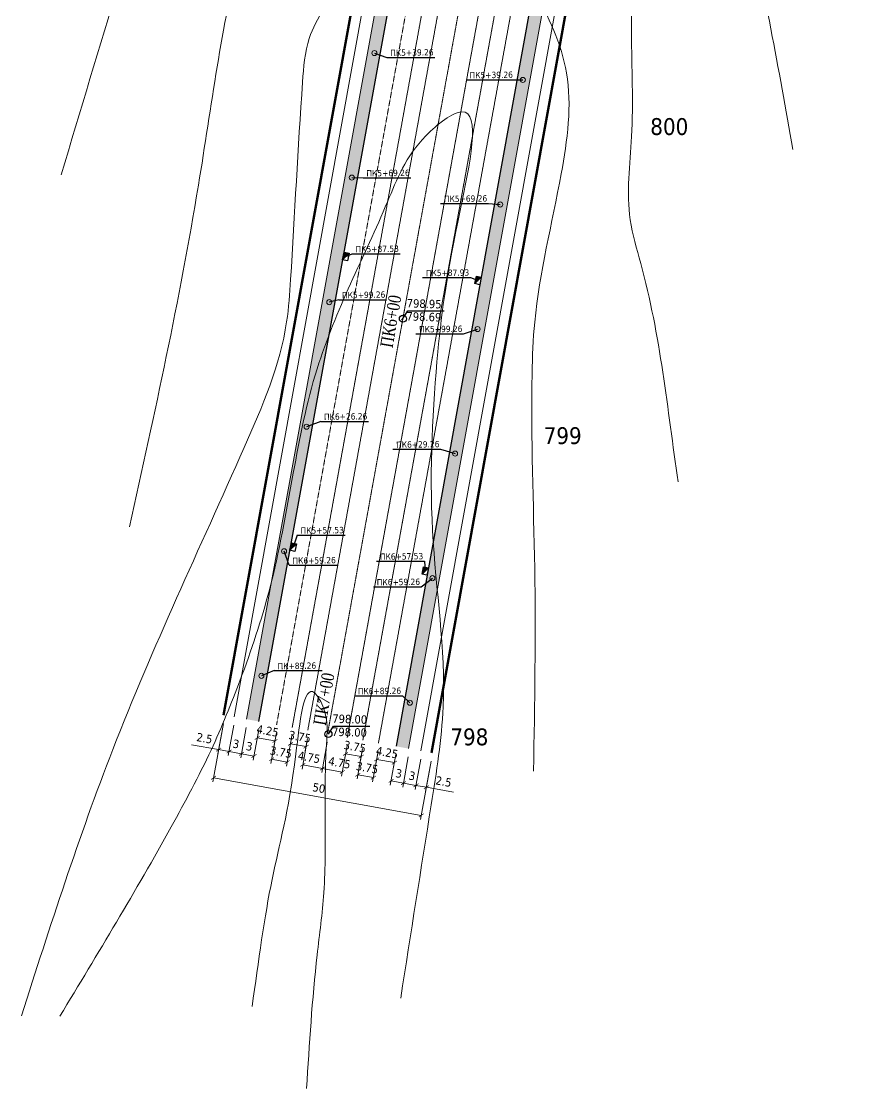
# Model space of a CAD drawing. Header units: millimetres. Extents: x -492806 to 8131902, y -181351 to 2373952.
# Drawn here: x 1395583 to 1594364, y 771695 to 1024625 of the extents above; entities that cross this region are included whole.
import ezdxf

# ---------------------------------------------------------------- set-up
doc = ezdxf.new("R2010")
doc.units = ezdxf.units.MM
doc.header["$LTSCALE"] = 50
doc.linetypes.add('CENTER2', pattern=[28.575, 19.05, -3.175, 3.175, -3.175])
doc.linetypes.add('DASHED', pattern=[19.05, 12.7, -6.35])
for name, color, linetype in [('1-3 2-х уровн развязка-C-ROAD-TEXT', 1, 'Continuous'), ('Абсолютные высоты', 50, 'Continuous'), ('перехід', 206, 'Continuous')]:
    doc.layers.add(name, color=color, linetype=linetype)
for name, color, linetype, lineweight in [('cherwona', 7, 'Continuous', 50), ('dorogi', 7, 'Continuous', 30), ('osi', 13, 'Continuous', 15), ('smuga', 142, 'Continuous', 15), ('text', 5, 'Continuous', 15), ('trotuar', 212, 'Continuous', 15), ('дорога', 126, 'Continuous', 25), ('поздовжній профіль', 250, 'Continuous', 15), ('товста', 7, 'Continuous', 70), ('існуючі', 170, 'Continuous', 15)]:
    doc.layers.add(name, color=color, linetype=linetype, lineweight=lineweight)
doc.styles.get("Standard").update_dxf_attribs({"font": 'tahoma.ttf'})
doc.styles.add('СПДС_BOLD', font='times.ttf', dxfattribs={"width": 0.8})
doc.dimstyles.new('S-25$0', dxfattribs={"dimscale": 0, "dimtxt": 2, "dimasz": 1, "dimexe": 1, "dimexo": 2, "dimgap": 1, "dimtad": 3, "dimlfac": 0.001, "dimzin": 9, "dimdsep": 46, "dimtxsty": 'Standard', "dimblk": 'ARCHTICK', "dimcen": 2, "dimclrd": 256, "dimclre": 256, "dimclrt": 256, "dimadec": 0, "dimazin": 2, "dimtfac": 1, "dimtmove": 0, "dimatfit": 3, "dimldrblk": 'DOTSMALL', "dimfxl": 1, "dimlwd": -1, "dimlwe": -1, "dimarcsym": 0})

# ---------------------------------------------------------------- blocks, each defined once
blk = doc.blocks.new('_ArchTick')
at = {"color": 0, "linetype": 'ByBlock', "const_width": 0.15}
blk.add_lwpolyline([(-0.5, -0.5), (0.5, 0.5)], dxfattribs=at)
blk = doc.blocks.new('*D421')
at = {"layer": 'Defpoints', "color": 0, "transparency": 16777216}
for p in [(1468395, 855765), (1473068, 854917), (1471584, 846734)]:
    blk.add_point(p, dxfattribs=at)
at = {"layer": 'text', "transparency": 16777216}
for p, q in [((1468037, 853795), (1466732, 846597)), ((1472711, 852947), (1471405, 845749)), ((1466910, 847582), (1471584, 846734))]:
    blk.add_line(p, q, dxfattribs=at)
at = {"layer": 'text', "transparency": 16777216, "xscale": 1001.001001001001, "yscale": 1001.001001001001, "zscale": 1001.001001001001}
for p, rotation in [((1466910, 847582), 169.7195321523429), ((1471584, 846734), 349.7195321523429)]:
    blk.add_blockref('_ArchTick', p, dxfattribs=dict(at, rotation=rotation))
at = {"layer": 'text', "transparency": 16777216, "insert": (1470926, 848909), "char_height": 2002, "attachment_point": 5, "rotation": 349.71953}
blk.add_mtext('4.75', dxfattribs=at)
blk = doc.blocks.new('_DotSmall')
at = {"color": 0, "linetype": 'ByBlock', "const_width": 0.5}
blk.add_lwpolyline([(-0.0625, 0, 1), (0.0625, 0, 1)], format="xyb", close=True, dxfattribs=at)
blk = doc.blocks.new('*D422')
at = {"layer": 'Defpoints', "color": 0, "transparency": 16777216}
for p in [(1473068, 854917), (1476758, 854248), (1476057, 850381)]:
    blk.add_point(p, dxfattribs=at)
at = {"layer": 'text', "transparency": 16777216}
for p, q in [((1472711, 852947), (1472188, 850066)), ((1472367, 851051), (1476057, 850381)), ((1476401, 852278), (1475878, 849396))]:
    blk.add_line(p, q, dxfattribs=at)
at = {"layer": 'text', "transparency": 16777216, "xscale": 1001.001001001001, "yscale": 1001.001001001001, "zscale": 1001.001001001001}
for p, rotation in [((1472367, 851051), 169.7195321523429), ((1476057, 850381), 349.7195321523429)]:
    blk.add_blockref('_ArchTick', p, dxfattribs=dict(at, rotation=rotation))
at = {"layer": 'text', "transparency": 16777216, "insert": (1474577, 852727), "char_height": 2002, "attachment_point": 5, "rotation": 349.71953}
blk.add_mtext('3.75', dxfattribs=at)
blk = doc.blocks.new('*D423')
at = {"layer": 'Defpoints', "color": 0, "transparency": 16777216}
for p in [(1476758, 854248), (1480448, 853579), (1478964, 845395)]:
    blk.add_point(p, dxfattribs=at)
at = {"layer": 'text', "transparency": 16777216}
for p, q in [((1476401, 852278), (1475095, 845080)), ((1480091, 851609), (1478785, 844410)), ((1475274, 846065), (1478964, 845395))]:
    blk.add_line(p, q, dxfattribs=at)
at = {"layer": 'text', "transparency": 16777216, "xscale": 1001.001001001001, "yscale": 1001.001001001001, "zscale": 1001.001001001001}
for p, rotation in [((1475274, 846065), 169.7195321523429), ((1478964, 845395), 349.7195321523429)]:
    blk.add_blockref('_ArchTick', p, dxfattribs=dict(at, rotation=rotation))
at = {"layer": 'text', "transparency": 16777216, "insert": (1477483, 847741), "char_height": 2002, "attachment_point": 5, "rotation": 349.71953}
blk.add_mtext('3.75', dxfattribs=at)
blk = doc.blocks.new('*D424')
at = {"layer": 'Defpoints', "color": 0, "transparency": 16777216}
for p in [(1480448, 853579), (1484630, 852820), (1483928, 848954)]:
    blk.add_point(p, dxfattribs=at)
at = {"layer": 'text', "transparency": 16777216}
for p, q in [((1480091, 851609), (1479568, 848727)), ((1484272, 850850), (1483750, 847969)), ((1479747, 849712), (1483928, 848954))]:
    blk.add_line(p, q, dxfattribs=at)
at = {"layer": 'text', "transparency": 16777216, "xscale": 1001.001001001001, "yscale": 1001.001001001001, "zscale": 1001.001001001001}
for p, rotation in [((1479747, 849712), 169.7195321523429), ((1483928, 848954), 349.7195321523429)]:
    blk.add_blockref('_ArchTick', p, dxfattribs=dict(at, rotation=rotation))
at = {"layer": 'text', "transparency": 16777216, "insert": (1482202, 851344), "char_height": 2002, "attachment_point": 5, "rotation": 349.71953}
blk.add_mtext('4.25', dxfattribs=at)
blk = doc.blocks.new('*D425')
at = {"layer": 'Defpoints', "color": 0, "transparency": 16777216}
for p in [(1484630, 852820), (1487582, 852285), (1486097, 844102)]:
    blk.add_point(p, dxfattribs=at)
at = {"layer": 'text', "transparency": 16777216}
for p, q in [((1484272, 850850), (1482967, 843652)), ((1487224, 850315), (1485919, 843117)), ((1483145, 844637), (1486097, 844102))]:
    blk.add_line(p, q, dxfattribs=at)
at = {"layer": 'text', "transparency": 16777216, "xscale": 1001.001001001001, "yscale": 1001.001001001001, "zscale": 1001.001001001001}
for p, rotation in [((1483145, 844637), 169.7195321523429), ((1486097, 844102), 349.7195321523429)]:
    blk.add_blockref('_ArchTick', p, dxfattribs=dict(at, rotation=rotation))
at = {"layer": 'text', "transparency": 16777216, "insert": (1484986, 846380), "char_height": 2002, "attachment_point": 5, "rotation": 349.71953}
blk.add_mtext('3', dxfattribs=at)
blk = doc.blocks.new('*D426')
at = {"layer": 'Defpoints', "color": 0, "transparency": 16777216}
for p in [(1487582, 852285), (1490533, 851749), (1489049, 843566)]:
    blk.add_point(p, dxfattribs=at)
at = {"layer": 'text', "transparency": 16777216}
for p, q in [((1487224, 850315), (1485919, 843117)), ((1490176, 849780), (1488870, 842581)), ((1486097, 844102), (1489049, 843566))]:
    blk.add_line(p, q, dxfattribs=at)
at = {"layer": 'text', "transparency": 16777216, "xscale": 1001.001001001001, "yscale": 1001.001001001001, "zscale": 1001.001001001001}
for p, rotation in [((1486097, 844102), 169.7195321523429), ((1489049, 843566), 349.7195321523429)]:
    blk.add_blockref('_ArchTick', p, dxfattribs=dict(at, rotation=rotation))
at = {"layer": 'text', "transparency": 16777216, "insert": (1488122, 845811), "char_height": 2002, "attachment_point": 5, "rotation": 349.71953}
blk.add_mtext('3', dxfattribs=at)
blk = doc.blocks.new('*D427')
at = {"layer": 'Defpoints', "color": 0, "transparency": 16777216}
for p in [(1490533, 851749), (1492993, 851303), (1491509, 843120)]:
    blk.add_point(p, dxfattribs=at)
at = {"layer": 'text', "transparency": 16777216}
for p, q in [((1490176, 849780), (1488870, 842581)), ((1492636, 849333), (1491330, 842135)), ((1489049, 843566), (1491509, 843120)), ((1491509, 843120), (1497956, 841951))]:
    blk.add_line(p, q, dxfattribs=at)
at = {"layer": 'text', "transparency": 16777216, "xscale": 1001.001001001001, "yscale": 1001.001001001001, "zscale": 1001.001001001001}
for p, rotation in [((1489049, 843566), 169.7195321523429), ((1491509, 843120), 349.7195321523429)]:
    blk.add_blockref('_ArchTick', p, dxfattribs=dict(at, rotation=rotation))
at = {"layer": 'text', "transparency": 16777216, "insert": (1495590, 844457), "char_height": 2002, "attachment_point": 5, "rotation": 349.71953}
blk.add_mtext('2.5', dxfattribs=at)
blk = doc.blocks.new('*D428')
at = {"layer": 'Defpoints', "color": 0, "transparency": 16777216}
for p in [(1463721, 856613), (1468395, 855765), (1462237, 848429)]:
    blk.add_point(p, dxfattribs=at)
at = {"layer": 'text', "transparency": 16777216}
for p, q in [((1463364, 854643), (1462058, 847444)), ((1468037, 853795), (1466732, 846597)), ((1466910, 847582), (1462237, 848429))]:
    blk.add_line(p, q, dxfattribs=at)
at = {"layer": 'text', "transparency": 16777216, "xscale": 1001.001001001001, "yscale": 1001.001001001001, "zscale": 1001.001001001001}
for p, rotation in [((1462237, 848429), 169.7195321523429), ((1466910, 847582), 349.7195321523429)]:
    blk.add_blockref('_ArchTick', p, dxfattribs=dict(at, rotation=rotation))
at = {"layer": 'text', "transparency": 16777216, "insert": (1463733, 850214), "char_height": 2002, "attachment_point": 5, "rotation": 349.71953}
blk.add_mtext('4.75', dxfattribs=at)
blk = doc.blocks.new('*D429')
at = {"layer": 'Defpoints', "color": 0, "transparency": 16777216}
for p in [(1460031, 857282), (1463721, 856613), (1459330, 853415)]:
    blk.add_point(p, dxfattribs=at)
at = {"layer": 'text', "transparency": 16777216}
for p, q in [((1459674, 855312), (1459151, 852430)), ((1463020, 852746), (1459330, 853415)), ((1463364, 854643), (1462841, 851761))]:
    blk.add_line(p, q, dxfattribs=at)
at = {"layer": 'text', "transparency": 16777216, "xscale": 1001.001001001001, "yscale": 1001.001001001001, "zscale": 1001.001001001001}
for p, rotation in [((1459330, 853415), 169.7195321523429), ((1463020, 852746), 349.7195321523429)]:
    blk.add_blockref('_ArchTick', p, dxfattribs=dict(at, rotation=rotation))
at = {"layer": 'text', "transparency": 16777216, "insert": (1461539, 855092), "char_height": 2002, "attachment_point": 5, "rotation": 349.71953}
blk.add_mtext('3.75', dxfattribs=at)
blk = doc.blocks.new('*D430')
at = {"layer": 'Defpoints', "color": 0, "transparency": 16777216}
for p in [(1456341, 857951), (1460031, 857282), (1454857, 849768)]:
    blk.add_point(p, dxfattribs=at)
at = {"layer": 'text', "transparency": 16777216}
for p, q in [((1455984, 855981), (1454678, 848783)), ((1459674, 855312), (1458368, 848114)), ((1458547, 849099), (1454857, 849768))]:
    blk.add_line(p, q, dxfattribs=at)
at = {"layer": 'text', "transparency": 16777216, "xscale": 1001.001001001001, "yscale": 1001.001001001001, "zscale": 1001.001001001001}
for p, rotation in [((1454857, 849768), 169.7195321523429), ((1458547, 849099), 349.7195321523429)]:
    blk.add_blockref('_ArchTick', p, dxfattribs=dict(at, rotation=rotation))
at = {"layer": 'text', "transparency": 16777216, "insert": (1457067, 851444), "char_height": 2002, "attachment_point": 5, "rotation": 349.71953}
blk.add_mtext('3.75', dxfattribs=at)
blk = doc.blocks.new('*D431')
at = {"layer": 'Defpoints', "color": 0, "transparency": 16777216}
for p in [(1452159, 858710), (1456341, 857951), (1451458, 854843)]:
    blk.add_point(p, dxfattribs=at)
at = {"layer": 'text', "transparency": 16777216}
for p, q in [((1451802, 856740), (1451279, 853858)), ((1455984, 855981), (1455461, 853100)), ((1455640, 854085), (1451458, 854843))]:
    blk.add_line(p, q, dxfattribs=at)
at = {"layer": 'text', "transparency": 16777216, "xscale": 1001.001001001001, "yscale": 1001.001001001001, "zscale": 1001.001001001001}
for p, rotation in [((1451458, 854843), 169.7195321523429), ((1455640, 854085), 349.7195321523429)]:
    blk.add_blockref('_ArchTick', p, dxfattribs=dict(at, rotation=rotation))
at = {"layer": 'text', "transparency": 16777216, "insert": (1453914, 856475), "char_height": 2002, "attachment_point": 5, "rotation": 349.71953}
blk.add_mtext('4.25', dxfattribs=at)
blk = doc.blocks.new('*D432')
at = {"layer": 'Defpoints', "color": 0, "transparency": 16777216}
for p in [(1449208, 859245), (1452159, 858710), (1447723, 851062)]:
    blk.add_point(p, dxfattribs=at)
at = {"layer": 'text', "transparency": 16777216}
for p, q in [((1448850, 857275), (1447545, 850077)), ((1451802, 856740), (1450497, 849541)), ((1450675, 850526), (1447723, 851062))]:
    blk.add_line(p, q, dxfattribs=at)
at = {"layer": 'text', "transparency": 16777216, "xscale": 1001.001001001001, "yscale": 1001.001001001001, "zscale": 1001.001001001001}
for p, rotation in [((1447723, 851062), 169.7195321523429), ((1450675, 850526), 349.7195321523429)]:
    blk.add_blockref('_ArchTick', p, dxfattribs=dict(at, rotation=rotation))
at = {"layer": 'text', "transparency": 16777216, "insert": (1449564, 852805), "char_height": 2002, "attachment_point": 5, "rotation": 349.71953}
blk.add_mtext('3', dxfattribs=at)
blk = doc.blocks.new('*D433')
at = {"layer": 'Defpoints', "color": 0, "transparency": 16777216}
for p in [(1446256, 859780), (1449208, 859245), (1444772, 851597)]:
    blk.add_point(p, dxfattribs=at)
at = {"layer": 'text', "transparency": 16777216}
for p, q in [((1445899, 857811), (1444593, 850612)), ((1448850, 857275), (1447545, 850077)), ((1447723, 851062), (1444772, 851597))]:
    blk.add_line(p, q, dxfattribs=at)
at = {"layer": 'text', "transparency": 16777216, "xscale": 1001.001001001001, "yscale": 1001.001001001001, "zscale": 1001.001001001001}
for p, rotation in [((1444772, 851597), 169.7195321523429), ((1447723, 851062), 349.7195321523429)]:
    blk.add_blockref('_ArchTick', p, dxfattribs=dict(at, rotation=rotation))
at = {"layer": 'text', "transparency": 16777216, "insert": (1446428, 853374), "char_height": 2002, "attachment_point": 5, "rotation": 349.71953}
blk.add_mtext('3', dxfattribs=at)
blk = doc.blocks.new('*D434')
at = {"layer": 'Defpoints', "color": 0, "transparency": 16777216}
for p in [(1443796, 860227), (1446256, 859780), (1442312, 852043)]:
    blk.add_point(p, dxfattribs=at)
at = {"layer": 'text', "transparency": 16777216}
for p, q in [((1443439, 858257), (1442133, 851058)), ((1445899, 857811), (1444593, 850612)), ((1442312, 852043), (1435864, 853213)), ((1444772, 851597), (1442312, 852043))]:
    blk.add_line(p, q, dxfattribs=at)
at = {"layer": 'text', "transparency": 16777216, "xscale": 1001.001001001001, "yscale": 1001.001001001001, "zscale": 1001.001001001001}
for p, rotation in [((1442312, 852043), 169.7195321523429), ((1444772, 851597), 349.7195321523429)]:
    blk.add_blockref('_ArchTick', p, dxfattribs=dict(at, rotation=rotation))
at = {"layer": 'text', "transparency": 16777216, "insert": (1438960, 854728), "char_height": 2002, "attachment_point": 5, "rotation": 349.71953}
blk.add_mtext('2.5', dxfattribs=at)
blk = doc.blocks.new('*D435')
at = {"layer": 'Defpoints', "color": 0, "transparency": 16777216}
for p in [(1443796, 860227), (1492993, 851303), (1490300, 836454)]:
    blk.add_point(p, dxfattribs=at)
at = {"layer": 'text', "transparency": 16777216}
for p, q in [((1443439, 858257), (1440924, 844393)), ((1492636, 849333), (1490121, 835469)), ((1441103, 845378), (1490300, 836454))]:
    blk.add_line(p, q, dxfattribs=at)
at = {"layer": 'text', "transparency": 16777216, "xscale": 1001.001001001001, "yscale": 1001.001001001001, "zscale": 1001.001001001001}
for p, rotation in [((1441103, 845378), 169.7195321523429), ((1490300, 836454), 349.7195321523429)]:
    blk.add_blockref('_ArchTick', p, dxfattribs=dict(at, rotation=rotation))
at = {"layer": 'text', "transparency": 16777216, "insert": (1466066, 842926), "char_height": 2002, "attachment_point": 5, "rotation": 349.71953}
blk.add_mtext('50', dxfattribs=at)
blk = doc.blocks.new('столб')
at = {"layer": 'поздовжній профіль', "color": 160}
for points in [[(-500, 0, 0, 0, 0), (-1000, 0, 350, 0, 0), (-1700, 0, 0, 0, 0)], [(500, 0, 0, 0, 0), (1000, 0, 350, 0, 0), (1700, 0, 0, 0, 0)]]:
    blk.add_lwpolyline(points, format="xyseb", dxfattribs=at)
blk.add_circle((0, 0), 500, dxfattribs=at)

msp = doc.modelspace()

# ---------------------------------------------------------------- hatches: boundary and pattern name
at = {"layer": 'дорога'}
h = msp.add_hatch(dxfattribs=at)
h.set_pattern_fill('GRASS', scale=100)
h.set_pattern_definition([(257.7135, (1876324.5, 1073701.8), (1372.714, -2137.114), [476.25, -3115.852]), (212.7135, (1876324.5, 1073701.8), (1372.714, -2137.114), [476.25, -2063.75]), (302.7135, (1876324.5, 1073701.8), (2137.114, 1372.714), [476.25, -2063.75])])
h.paths.add_polyline_path([(1516985.459, 1032851.208), (1517034.002, 1032839.594), (1516824.592, 1031964.296), (1504494.865, 963986.467), (1504522.755, 963980.49), (1504334.164, 963100.471), (1492002.189, 895110.252), (1492030.079, 895104.275), (1491841.488, 894224.256), (1484331.691, 852820.283), (1487283.529, 852284.883), (1524006.985, 1054753.329), (1521055.147, 1055288.73)])
h.paths.add_polyline_path([(1448909.637, 859245.088), (1451861.475, 858709.688), (1459217.355, 899265.067), (1459189.465, 899271.044), (1459378.056, 900151.063), (1471710.031, 968141.282), (1471682.141, 968147.259), (1471870.732, 969027.278), (1484369.568, 1037937.454), (1484321.025, 1037949.068), (1484530.435, 1038824.366), (1488584.931, 1061178.134), (1485633.093, 1061713.534)])
h.paths.add_polyline_path([(1568041.25, 1314338.51), (1568079.428, 1314329.856), (1567880.478, 1313452.121), (1566787.97, 1307428.77), (1569739.808, 1306893.37), (1594363.712, 1442653.02), (1591411.931, 1443188.735), (1580533.925, 1383214.725), (1580572.104, 1383206.072), (1580373.154, 1382328.337)])
h.paths.add_polyline_path([(1531365.917, 1313853.575), (1534317.754, 1313318.175), (1535544.509, 1320081.673), (1535666.495, 1320973.367), (1535705.281, 1320968.061), (1548103.418, 1389323.057), (1548225.405, 1390214.752), (1548264.19, 1390209.446), (1558942.343, 1449081.597), (1555990.562, 1449617.312)])
at = {"layer": 'товста', "lineweight": 30}
h = msp.add_hatch(color=255, dxfattribs=at)
h.dxf.hatch_style = 1
h.paths.add_polyline_path([(1471682.141, 968147.259), (1472059.323, 969907.297), (1473232.682, 969655.842)])
h = msp.add_hatch(color=255, dxfattribs=at)
h.dxf.hatch_style = 1
h.paths.add_polyline_path([(1502972.214, 962471.908), (1503349.397, 964231.945), (1504522.755, 963980.49)])
h = msp.add_hatch(color=255, dxfattribs=at)
h.dxf.hatch_style = 1
h.paths.add_polyline_path([(1459189.465, 899271.044), (1459566.648, 901031.082), (1460740.006, 900779.627)])
h = msp.add_hatch(color=255, dxfattribs=at)
h.dxf.hatch_style = 1
h.paths.add_polyline_path([(1490479.538, 893595.692), (1490856.721, 895355.73), (1492030.079, 895104.275)])

# ---------------------------------------------------------------- linework, layer by layer
at = {"color": 5}
msp.add_line((1485732.419, 953829.317), (1487129.247, 956017.283), dxfattribs=at)
at = {"layer": 'cherwona', "color": 1}
for p, q in [((1443497.935, 860226.655), (1495234.012, 1145464.6)), ((1492695.231, 851303.315), (1536470.681, 1092651.716))]:
    msp.add_line(p, q, dxfattribs=at)
at = {"layer": 'dorogi'}
for p, q in [((1528478.384, 1096215.468), (1484331.691, 852820.283)), ((1451861.475, 858709.688), (1490369.599, 1071017.593))]:
    msp.add_line(p, q, dxfattribs=at)
at = {"layer": 'osi', "linetype": 'CENTER2', "ltscale": 0.02}
msp.add_line((1468096.583, 855764.985), (1575177.137, 1446135.166), dxfattribs=at)
at = {"layer": 'smuga', "linetype": 'DASHED', "ltscale": 0.007}
msp.add_line((1456043.245, 857951.204), (1507909.812, 1143908.583), dxfattribs=at)
at = {"layer": 'smuga', "linetype": 'DASHED', "ltscale": 0.01}
for p, q in [((1459733.042, 857281.953), (1511576.168, 1143110.093)), ((1463422.84, 856612.703), (1515242.524, 1142311.603)), ((1472770.326, 854917.268), (1524530.626, 1140288.762)), ((1476460.123, 854248.018), (1528196.982, 1139490.272)), ((1480149.921, 853578.767), (1531863.338, 1138691.782))]:
    msp.add_line(p, q, dxfattribs=at)
at = {"layer": 'trotuar'}
for p, q in [((1445957.799, 859780.488), (1497831.079, 1146103.615)), ((1487283.529, 852284.883), (1531430.222, 1095680.068)), ((1490235.366, 851749.482), (1534382.06, 1095144.668)), ((1448909.637, 859245.088), (1486882.361, 1068601.156))]:
    msp.add_line(p, q, dxfattribs=at)
at = {"layer": 'Абсолютные высоты'}
for centre in [(1485943.263, 954159.579), (1468317.368, 855724.94)]:
    msp.add_circle(centre, 828.566, dxfattribs=at)
at = {"layer": 'дорога'}
for p, q in [((1479212.132, 1017112.75), (1482177.063, 1016096.983)), ((1512291.993, 1010768.138), (1514354.98, 1010738.588)), ((1473858.128, 987594.372), (1476519.901, 987534.387)), ((1506207.878, 981459.508), (1509000.976, 981220.21)), ((1472457.411, 968901.551), (1473958.167, 969536.809)), ((1501938.315, 963888.234), (1503747.485, 963226.199)), ((1470755.995, 958665.97), (1468504.125, 958075.994)), ((1500337.229, 950566.125), (1503646.972, 951701.832)), ((1466486.432, 929827.507), (1463150.121, 928557.616)), ((1494893.533, 923219.744), (1498292.968, 922183.454)), ((1460935.993, 902863.567), (1459964.735, 900025.335)), ((1459014.698, 895722.918), (1457796.117, 899039.238)), ((1491050.943, 896682.107), (1491254.809, 894349.984)), ((1490303.761, 890607.228), (1492938.964, 892665.075)), ((1455492.316, 870756.537), (1452442.113, 869520.86)), ((1485820.732, 864788.232), (1487584.96, 863146.697)), ((1468317.368, 855724.94), (1469503.352, 857582.644))]:
    msp.add_line(p, q, dxfattribs=at)
at = {"layer": 'перехід'}
for p, q in [((1482177.063, 1016096.983), (1493505.933, 1016096.983)), ((1500963.123, 1010768.138), (1512291.993, 1010768.138)), ((1476519.901, 987534.387), (1487848.771, 987534.387)), ((1494879.008, 981459.508), (1506207.878, 981459.508)), ((1473958.167, 969536.809), (1485287.037, 969536.809)), ((1490609.445, 963888.234), (1501938.315, 963888.234)), ((1470755.995, 958665.97), (1482084.865, 958665.97)), ((1487129.247, 956017.283), (1495722.213, 956017.283)), ((1489008.359, 950566.125), (1500337.229, 950566.125)), ((1466486.432, 929827.507), (1477815.302, 929827.507)), ((1483564.663, 923219.744), (1494893.533, 923219.744)), ((1460935.993, 902863.567), (1472264.863, 902863.567)), ((1459014.698, 895722.918), (1470343.567, 895722.918)), ((1479722.073, 896682.107), (1491050.943, 896682.107)), ((1478974.891, 890607.228), (1490303.761, 890607.228)), ((1455492.316, 870756.537), (1466821.186, 870756.537)), ((1474491.862, 864788.232), (1485820.732, 864788.232)), ((1469503.352, 857582.644), (1478096.318, 857582.644))]:
    msp.add_line(p, q, dxfattribs=at)
at = {"layer": 'товста', "lineweight": 30}
for p, q in [((1471682.141, 968147.259), (1472059.323, 969907.297)), ((1471682.141, 968147.259), (1473232.682, 969655.842)), ((1472059.323, 969907.297), (1473232.682, 969655.842)), ((1473232.682, 969655.842), (1472855.499, 967895.804)), ((1472855.499, 967895.804), (1471682.141, 968147.259)), ((1502972.214, 962471.908), (1503349.397, 964231.945)), ((1502972.214, 962471.908), (1504522.755, 963980.49)), ((1503349.397, 964231.945), (1504522.755, 963980.49)), ((1504522.755, 963980.49), (1504145.572, 962220.452)), ((1504145.572, 962220.452), (1502972.214, 962471.908)), ((1459189.465, 899271.044), (1459566.648, 901031.082)), ((1459189.465, 899271.044), (1460740.006, 900779.627)), ((1459566.648, 901031.082), (1460740.006, 900779.627)), ((1460740.006, 900779.627), (1460362.823, 899019.589)), ((1460362.823, 899019.589), (1459189.465, 899271.044)), ((1490479.538, 893595.692), (1490856.721, 895355.73)), ((1490479.538, 893595.692), (1492030.079, 895104.275)), ((1491652.897, 893344.237), (1490479.538, 893595.692)), ((1490856.721, 895355.73), (1492030.079, 895104.275)), ((1492030.079, 895104.275), (1491652.897, 893344.237))]:
    msp.add_line(p, q, dxfattribs=at)
at = {"layer": 'існуючі'}
for points, knots in [([(1405008.233, 988243.571), (1414098.193, 1018609.324), (1427327.888, 1062804.2), (1443972.496, 1114953.519), (1452154.46, 1142906.662), (1464945.664, 1159854.097), (1485286.808, 1165144.345), (1504998.41, 1159909.764), (1527053.395, 1149518.899), (1541564.924, 1130013.219), (1550104.849, 1104928.834), (1563452.224, 1070865.369), (1571352.085, 1032643.915), (1576671.645, 1003805.557), (1578266.924, 994256.405)], [0, 0, 0, 0, 95089.5132630948, 138395.0236995556, 164213.2035184012, 182463.6039756436, 198861.6807338766, 223814.3994676012, 242216.5357672931, 271238.4510917201, 293206.0183896755, 321890.7565301505, 380776.4993320398, 409831.0367153964, 409831.0367153964, 409831.0367153964, 409831.0367153964]), ([(1421187.78, 904856.311), (1427131.56, 931739.934), (1437159.65, 977096.829), (1444413.366, 1035125.797), (1455747.111, 1068772.539), (1465769.446, 1091209.274), (1479124.586, 1104515.086), (1498584.387, 1104975.239), (1511267.885, 1096439.188), (1525451.474, 1084967.741), (1535973.562, 1069300.497), (1540795.953, 1046566.804), (1539664.946, 1022987.166), (1540872.017, 998965.225), (1538341.437, 980455.015), (1546588.586, 953821.066), (1548573.509, 932800.54), (1551139.016, 915476.629)], [0, 0, 0, 0, 82574.5499215359, 139316.236733507, 175036.8700558058, 188202.3808811148, 213610.048285032, 225552.4766276774, 243676.2807164765, 257707.4771096378, 280602.1456018498, 298334.0624937715, 326576.7714626776, 351047.7287348989, 370735.6948383365, 381389.4935339931, 433921.4134592154, 433921.4134592154, 433921.4134592154, 433921.4134592154]), ([(1516894.105, 846929.564), (1517178.725, 862969.192), (1517657.797, 894371.819), (1516021.856, 929807.339), (1517250.631, 961230.287), (1523270.939, 984259.811), (1526997.176, 1011964.715), (1517425.243, 1032224.197), (1507293.703, 1047576.786), (1487343.58, 1051988.328), (1474158.374, 1036622.039), (1463151.007, 1022763.248), (1461189.251, 997800.962), (1460203.486, 975764.446), (1458206.286, 946232.059), (1442208.951, 909036.658), (1417174.805, 856233.026), (1402398.519, 810177.237), (1395583.249, 788934.914)], [107451.8170506337, 107451.8170506337, 107451.8170506337, 107451.8170506337, 155562.8933908155, 201649.6010898718, 213901.2023523024, 249596.3549821454, 273555.0977521276, 294823.4548663185, 315940.6185634014, 325243.8653146565, 351747.7573053517, 367683.3587431333, 378154.9462540259, 424986.1797290812, 435077.3561046177, 466531.6033289675, 544531.4258472201, 611305.5473602017, 611305.5473602017, 611305.5473602017, 611305.5473602017])]:
    msp.add_open_spline(points, degree=3, knots=knots, dxfattribs=at)
for points in [[(1485434.729, 793167.506), (1492660.544, 838972.118), (1495488.041, 862188.153), (1492974.708, 903947.941), (1494231.374, 946301.519), (1499572.194, 980184.384), (1499886.358, 1003173.934), (1491403.877, 997526.792), (1482293.068, 981840.279), (1465642.269, 942310.276), (1459987.274, 917525.587), (1454332.29, 889894.158), (1447420.64, 868560.504), (1440508.989, 851932.805), (1431084.005, 833736.452), (1404694.069, 788849.85)], [(1450248.137, 791146.491), (1454960.618, 821264.59), (1460615.613, 851068.959), (1465013.93, 865500.549), (1467213.1, 861735.788), (1467841.428, 853265.071), (1467527.264, 836323.64), (1467213.1, 818127.288), (1465642.269, 803381.97), (1463128.936, 771695.217)]]:
    msp.add_spline(points, degree=3, dxfattribs=at)

# ---------------------------------------------------------------- block references
at = {"color": 0, "yscale": 1.200000000244472, "zscale": 1.200000000244472}
for p, xscale, rotation in [((1479212.132, 1017112.75), 1.200000000244472, 261.7209944410584), ((1514354.98, 1010738.588), -1.200000000244472, 77.71806986402116), ((1473858.128, 987594.372), 1.200000000244472, 261.7209944410584), ((1509000.976, 981220.21), -1.200000000244472, 77.71806986402116), ((1468504.125, 958075.994), 1.200000000244472, 261.7209944410584), ((1503646.972, 951701.832), -1.200000000244472, 77.71806986402116), ((1463150.121, 928557.616), 1.200000000244472, 261.7209944410584), ((1498292.968, 922183.454), -1.200000000244472, 77.71806986402116), ((1457796.117, 899039.238), 1.200000000244472, 261.7209944410584), ((1492938.964, 892665.075), -1.200000000244472, 77.71806986402116), ((1452442.113, 869520.86), 1.200000000244472, 261.7209944410584), ((1487584.96, 863146.697), -1.200000000244472, 77.71806986402116)]:
    msp.add_blockref('столб', p, dxfattribs=dict(at, xscale=xscale, rotation=rotation))

# ---------------------------------------------------------------- texts
for s, height, rotation, p in [('ПК5+39.26', 1500, 0.79481914, (1482965.221, 1016424.132)), ('ПК5+39.26', 1500, 0.79481914, (1501751.28, 1011095.288)), ('ПК5+69.26', 1500, 0.79481914, (1477308.058, 987861.536)), ('ПК5+69.26', 1500, 0.79481914, (1495667.166, 981786.658)), ('ПК5+87.53', 1500, 0.79481914, (1474746.324, 969863.958)), ('ПК5+87.93', 1500, 0.79481914, (1491397.603, 964215.383)), ('ПК5+99.26', 1500, 0.79481914, (1471544.152, 958993.119)), ('798.95', 2000, 358.19519393, (1486825.602, 956841.214)), ('798.69', 2000, 358.19519393, (1486765.134, 953748.967)), ('ПК5+99.26', 1500, 0.79481914, (1489796.517, 950893.274)), ('ПК6+26.26', 1500, 0.79481914, (1467274.59, 930154.657)), ('ПК6+29.26', 1500, 0.79481914, (1484352.82, 923546.893)), ('ПК5+57.53', 1500, 0.79481914, (1461724.15, 903190.716)), ('ПК6+57.53', 1500, 0.79481914, (1480510.23, 897009.256)), ('ПК6+59.26', 1500, 0.79481914, (1459802.855, 896050.067)), ('ПК6+59.26', 1500, 0.79481914, (1479763.048, 890934.378)), ('ПК+89.26', 1500, 0.79481914, (1456280.474, 871083.686)), ('ПК6+89.26', 1500, 0.79481914, (1475280.02, 865115.382)), ('798.00', 2000, 358.19519393, (1469199.707, 858406.575)), ('798.00', 2000, 358.19519393, (1469139.239, 855314.328))]:
    msp.add_text(s, height=height, rotation=rotation).set_placement(p)
at = {"layer": '1-3 2-х уровн развязка-C-ROAD-TEXT', "color": 1, "linetype": 'Continuous', "lineweight": -3, "char_height": 3000, "attachment_point": 5, "rotation": 80.14959868, "style": 'СПДС_BOLD'}
for s, insert in [('ПК6+00', (1483107.094, 953541.392)), ('ПК7+00', (1467257.206, 864016.667))]:
    msp.add_mtext(s, dxfattribs=dict(at, insert=insert))
at = {"layer": 'існуючі'}
for s, p in [('800', (1544539.981, 997692.749)), ('799', (1519283.677, 924445.303)), ('798', (1497184.416, 853058.091))]:
    msp.add_text(s, height=4000, dxfattribs=at).set_placement(p)

# ---------------------------------------------------------------- dimensions: what is measured, and where the dimension line sits
at = {"layer": 'text'}
for base, p1, p2, angle, text, picture, middle in [((1442311.639, 852043.289), (1446255.792, 859780.488), (1443795.927, 860226.655), 169.71953215, '2.5', '*D434', (1438595.493, 852717.319)), ((1444771.504, 851597.122), (1449207.63, 859245.088), (1446255.792, 859780.488), 169.71953215, '3', '*D433', (1446062.972, 851362.877)), ((1447723.342, 851061.722), (1452159.468, 858709.688), (1449207.63, 859245.088), 169.71953215, '3', '*D432', (1449199.261, 850794.021)), ((1486097.234, 844101.516), (1484629.684, 852820.283), (1487581.522, 852284.883), 349.71953215, '3', '*D425', (1484621.315, 844369.217)), ((1489049.071, 843566.116), (1487581.522, 852284.883), (1490533.359, 851749.482), 349.71953215, '3', '*D426', (1487757.603, 843800.361)), ((1491508.936, 843119.949), (1490533.359, 851749.482), (1492993.224, 851303.315), 349.71953215, '2.5', '*D427', (1495225.082, 842445.919))]:
    dim = msp.add_linear_dim(base=base, p1=p1, p2=p2, angle=angle, text=text, dimstyle='S-25$0', override={"dimscale": 1001.001001, "dimtxt": 2}, dxfattribs=at)
    dim.commit()
    dim.dimension.update_dxf_attribs({"geometry": picture, "text_midpoint": middle, "dimtype": 160})
dim = msp.add_linear_dim(base=(1490299.934, 836454.323), p1=(1443795.927, 860226.655), p2=(1492993.224, 851303.315), angle=349.71953215, text='50', dimstyle='S-25$0', override={"dimscale": 1001.001001, "dimtxt": 2}, dxfattribs=at)
dim.commit()
dim.dimension.update_dxf_attribs({"geometry": '*D435', "text_midpoint": (1466065.895, 842926.205)})
for base, p1, p2, angle, picture, middle in [((1451458.136, 854843.017), (1456341.238, 857951.204), (1452159.468, 858709.688), 169.71953215, '*D431', (1453549.021, 854463.775)), ((1454856.95, 849767.837), (1460031.035, 857281.953), (1456341.238, 857951.204), 169.71953215, '*D430', (1456701.849, 849433.212)), ((1459329.704, 853415.282), (1463720.833, 856612.703), (1460031.035, 857281.953), 169.71953215, '*D429', (1461174.602, 853080.657)), ((1462236.545, 848429.336), (1468394.576, 855764.985), (1463720.833, 856612.703), 169.71953215, '*D428', (1463371.707, 848223.442)), ((1471584.031, 846733.902), (1468394.576, 855764.985), (1473068.319, 854917.268), 349.71953215, '*D421', (1470565.379, 846918.663)), ((1476056.785, 850381.347), (1473068.319, 854917.268), (1476758.116, 854248.018), 349.71953215, '*D422', (1474211.886, 850715.972)), ((1478963.625, 845395.401), (1476758.116, 854248.018), (1480447.914, 853578.767), 349.71953215, '*D423', (1477118.727, 845730.026)), ((1483928.352, 848953.612), (1480447.914, 853578.767), (1484629.684, 852820.283), 349.71953215, '*D424', (1481837.467, 849332.854))]:
    dim = msp.add_linear_dim(base=base, p1=p1, p2=p2, angle=angle, dimstyle='S-25$0', override={"dimscale": 1001.001001, "dimtxt": 2}, dxfattribs=at)
    dim.commit()
    dim.dimension.update_dxf_attribs({"geometry": picture, "text_midpoint": middle, "dimtype": 160})

doc.saveas('drawing.dxf')
